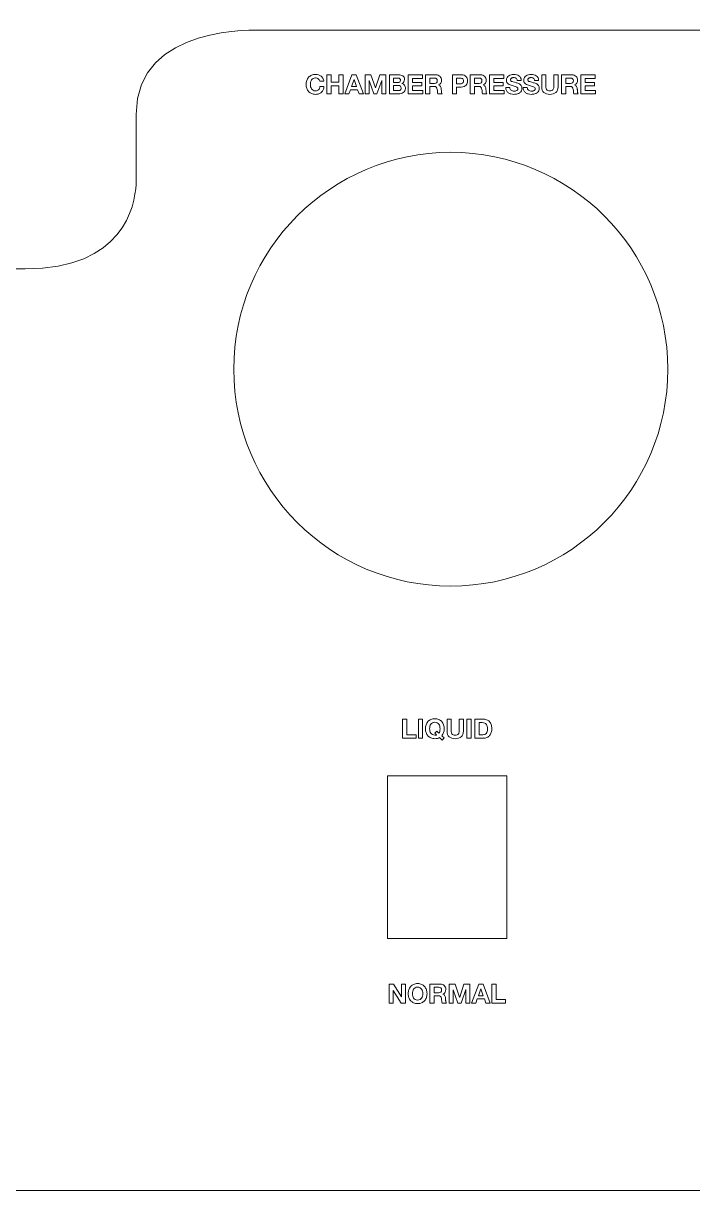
# Model space of a CAD drawing. Header units: millimetres. Extents: x 0 to 80449, y -23917 to 9476.
# Drawn here: x 9995 to 10118.4, y 4154.7 to 4370 of the extents above; entities that cross this region are included whole.
import ezdxf

# ---------------------------------------------------------------- set-up
doc = ezdxf.new("R2010")
doc.units = ezdxf.units.MM
doc.layers.get('0').update_dxf_attribs({"lineweight": 15})

msp = doc.modelspace()

# ---------------------------------------------------------------- linework, layer by layer
for p, q in [((10038.71, 4368.706), (10253.786, 4368.706)), ((10253.786, 4154.706), (9503.786, 4154.706))]:
    msp.add_line(p, q)
for points in [[(10051.722, 4360.497), (10051.722, 4359.143), (10053.149, 4359.143), (10053.149, 4360.497), (10053.925, 4360.497), (10053.925, 4356.97), (10053.149, 4356.97), (10053.149, 4358.491), (10051.722, 4358.491), (10051.722, 4356.97), (10050.946, 4356.97), (10050.946, 4360.497), (10051.722, 4360.497)], [(10056.365, 4360.497), (10057.683, 4356.97), (10056.878, 4356.97), (10056.612, 4357.755), (10055.293, 4357.755), (10055.016, 4356.97), (10054.236, 4356.97), (10055.569, 4360.497), (10056.365, 4360.497)], [(10056.409, 4358.333), (10055.965, 4359.627), (10055.955, 4359.627), (10055.495, 4358.333), (10056.409, 4358.333)], [(10059.081, 4360.497), (10059.906, 4358.072), (10059.915, 4358.072), (10060.696, 4360.497), (10061.787, 4360.497), (10061.787, 4356.97), (10061.061, 4356.97), (10061.061, 4359.469), (10061.052, 4359.469), (10060.187, 4356.97), (10059.59, 4356.97), (10058.725, 4359.445), (10058.715, 4359.445), (10058.715, 4356.97), (10057.989, 4356.97), (10057.989, 4360.497), (10059.081, 4360.497)], [(10068.583, 4360.497), (10068.583, 4359.845), (10066.721, 4359.845), (10066.721, 4359.089), (10068.43, 4359.089), (10068.43, 4358.486), (10066.721, 4358.486), (10066.721, 4357.622), (10068.623, 4357.622), (10068.623, 4356.97), (10065.946, 4356.97), (10065.946, 4360.497), (10068.583, 4360.497)], [(10083.582, 4360.497), (10083.582, 4359.845), (10081.72, 4359.845), (10081.72, 4359.089), (10083.429, 4359.089), (10083.429, 4358.486), (10081.72, 4358.486), (10081.72, 4357.622), (10083.621, 4357.622), (10083.621, 4356.97), (10080.945, 4356.97), (10080.945, 4360.497), (10083.582, 4360.497)], [(10100.419, 4360.497), (10100.419, 4359.845), (10098.557, 4359.845), (10098.557, 4359.089), (10100.265, 4359.089), (10100.265, 4358.486), (10098.557, 4358.486), (10098.557, 4357.622), (10100.458, 4357.622), (10100.458, 4356.97), (10097.781, 4356.97), (10097.781, 4360.497), (10100.419, 4360.497)], [(10065.659, 4241.669), (10065.659, 4238.794), (10067.377, 4238.794), (10067.377, 4238.142), (10064.883, 4238.142), (10064.883, 4241.669), (10065.659, 4241.669)], [(10068.587, 4241.669), (10068.587, 4238.142), (10067.812, 4238.142), (10067.812, 4241.669), (10068.587, 4241.669)], [(10077.546, 4241.669), (10077.546, 4238.142), (10076.771, 4238.142), (10076.771, 4241.669), (10077.546, 4241.669)], [(10063.202, 4192.807), (10064.674, 4190.441), (10064.684, 4190.441), (10064.684, 4192.807), (10065.41, 4192.807), (10065.41, 4189.28), (10064.634, 4189.28), (10063.167, 4191.641), (10063.158, 4191.641), (10063.158, 4189.28), (10062.431, 4189.28), (10062.431, 4192.807), (10063.202, 4192.807)], [(10074.59, 4192.807), (10075.416, 4190.382), (10075.425, 4190.382), (10076.205, 4192.807), (10077.298, 4192.807), (10077.298, 4189.28), (10076.571, 4189.28), (10076.571, 4191.779), (10076.562, 4191.779), (10075.697, 4189.28), (10075.1, 4189.28), (10074.235, 4191.754), (10074.225, 4191.754), (10074.225, 4189.28), (10073.499, 4189.28), (10073.499, 4192.807), (10074.59, 4192.807)], [(10079.737, 4192.807), (10081.056, 4189.28), (10080.251, 4189.28), (10079.984, 4190.066), (10078.665, 4190.066), (10078.389, 4189.28), (10077.608, 4189.28), (10078.942, 4192.807), (10079.737, 4192.807)], [(10079.781, 4190.643), (10079.337, 4191.937), (10079.327, 4191.937), (10078.868, 4190.643), (10079.781, 4190.643)], [(10082.137, 4192.807), (10082.137, 4189.932), (10083.856, 4189.932), (10083.856, 4189.28), (10081.362, 4189.28), (10081.362, 4192.807), (10082.137, 4192.807)]]:
    msp.add_lwpolyline(points)
msp.add_lwpolyline([(10062.136, 4201.206), (10084.136, 4201.206), (10084.136, 4231.206), (10062.136, 4231.206)], close=True)
msp.add_circle((10073.786, 4306.206), 40)
for points, knots in [([(10038.71, 4368.706), (10038.71, 4368.706), (10015.781, 4369.987), (10015.781, 4353.2), (10015.781, 4348.322), (10015.781, 4343.229), (10015.781, 4340.296)], [3, 3, 3, 3, 4, 4, 4, 4.5074258, 4.5074258, 4.5074258, 4.5074258]), ([(10049.549, 4359.556), (10049.503, 4359.63), (10049.445, 4359.695), (10049.376, 4359.751), (10049.307, 4359.807), (10049.228, 4359.85), (10049.141, 4359.882), (10049.054, 4359.913), (10048.963, 4359.929), (10048.867, 4359.929), (10048.693, 4359.929), (10048.545, 4359.895), (10048.423, 4359.827), (10048.301, 4359.76), (10048.202, 4359.669), (10048.126, 4359.556), (10048.051, 4359.442), (10047.995, 4359.313), (10047.961, 4359.168), (10047.926, 4359.023), (10047.909, 4358.873), (10047.909, 4358.719), (10047.909, 4358.57), (10047.926, 4358.426), (10047.961, 4358.286), (10047.995, 4358.146), (10048.051, 4358.02), (10048.126, 4357.909), (10048.202, 4357.797), (10048.301, 4357.707), (10048.423, 4357.639), (10048.545, 4357.572), (10048.693, 4357.538), (10048.867, 4357.538), (10049.104, 4357.538), (10049.289, 4357.611), (10049.423, 4357.755), (10049.556, 4357.9), (10049.638, 4358.091), (10049.667, 4358.328), (10049.667, 4358.328), (10050.418, 4358.328), (10050.418, 4358.328), (10050.398, 4358.108), (10050.347, 4357.909), (10050.265, 4357.731), (10050.183, 4357.553), (10050.074, 4357.402), (10049.939, 4357.276), (10049.804, 4357.151), (10049.646, 4357.056), (10049.465, 4356.99), (10049.284, 4356.924), (10049.084, 4356.891), (10048.867, 4356.891), (10048.597, 4356.891), (10048.354, 4356.938), (10048.139, 4357.032), (10047.923, 4357.126), (10047.741, 4357.255), (10047.593, 4357.42), (10047.445, 4357.584), (10047.331, 4357.778), (10047.252, 4358), (10047.173, 4358.222), (10047.134, 4358.462), (10047.134, 4358.719), (10047.134, 4358.982), (10047.173, 4359.226), (10047.252, 4359.452), (10047.331, 4359.678), (10047.445, 4359.874), (10047.593, 4360.042), (10047.741, 4360.21), (10047.923, 4360.342), (10048.139, 4360.437), (10048.354, 4360.533), (10048.597, 4360.58), (10048.867, 4360.58), (10049.062, 4360.58), (10049.245, 4360.553), (10049.418, 4360.497), (10049.591, 4360.441), (10049.745, 4360.359), (10049.882, 4360.252), (10050.019, 4360.145), (10050.132, 4360.013), (10050.221, 4359.854), (10050.309, 4359.696), (10050.365, 4359.515), (10050.388, 4359.311), (10050.388, 4359.311), (10049.638, 4359.311), (10049.638, 4359.311), (10049.625, 4359.4), (10049.595, 4359.482), (10049.549, 4359.556)], [0, 0, 0, 0, 1, 1, 1, 2, 2, 2, 3, 3, 3, 4, 4, 4, 5, 5, 5, 6, 6, 6, 7, 7, 7, 8, 8, 8, 9, 9, 9, 10, 10, 10, 11, 11, 11, 12, 12, 12, 13, 13, 13, 14, 14, 14, 15, 15, 15, 16, 16, 16, 17, 17, 17, 18, 18, 18, 19, 19, 19, 20, 20, 20, 21, 21, 21, 22, 22, 22, 23, 23, 23, 24, 24, 24, 25, 25, 25, 26, 26, 26, 27, 27, 27, 28, 28, 28, 29, 29, 29, 30, 30, 30, 31, 31, 31, 32, 32, 32, 32]), ([(10064.128, 4360.497), (10064.297, 4360.497), (10064.45, 4360.482), (10064.588, 4360.452), (10064.726, 4360.423), (10064.845, 4360.374), (10064.944, 4360.306), (10065.042, 4360.239), (10065.119, 4360.149), (10065.173, 4360.037), (10065.227, 4359.925), (10065.255, 4359.787), (10065.255, 4359.622), (10065.255, 4359.445), (10065.214, 4359.296), (10065.133, 4359.178), (10065.053, 4359.059), (10064.934, 4358.962), (10064.775, 4358.887), (10064.993, 4358.824), (10065.155, 4358.714), (10065.262, 4358.558), (10065.369, 4358.402), (10065.422, 4358.213), (10065.422, 4357.993), (10065.422, 4357.815), (10065.388, 4357.661), (10065.319, 4357.531), (10065.249, 4357.401), (10065.156, 4357.294), (10065.04, 4357.212), (10064.923, 4357.13), (10064.79, 4357.069), (10064.64, 4357.029), (10064.49, 4356.99), (10064.336, 4356.97), (10064.178, 4356.97), (10064.178, 4356.97), (10062.469, 4356.97), (10062.469, 4356.97), (10062.469, 4356.97), (10062.469, 4360.497), (10062.469, 4360.497), (10062.469, 4360.497), (10064.128, 4360.497), (10064.128, 4360.497)], [0, 0, 0, 0, 1, 1, 1, 2, 2, 2, 3, 3, 3, 4, 4, 4, 5, 5, 5, 6, 6, 6, 7, 7, 7, 8, 8, 8, 9, 9, 9, 10, 10, 10, 11, 11, 11, 12, 12, 12, 13, 13, 13, 14, 14, 14, 15, 15, 15, 15]), ([(10064.03, 4359.069), (10064.168, 4359.069), (10064.281, 4359.102), (10064.371, 4359.168), (10064.46, 4359.234), (10064.504, 4359.341), (10064.504, 4359.489), (10064.504, 4359.571), (10064.489, 4359.639), (10064.46, 4359.691), (10064.43, 4359.744), (10064.39, 4359.785), (10064.341, 4359.815), (10064.291, 4359.845), (10064.235, 4359.865), (10064.17, 4359.877), (10064.106, 4359.888), (10064.04, 4359.894), (10063.97, 4359.894), (10063.97, 4359.894), (10063.244, 4359.894), (10063.244, 4359.894), (10063.244, 4359.894), (10063.244, 4359.069), (10063.244, 4359.069), (10063.244, 4359.069), (10064.03, 4359.069), (10064.03, 4359.069)], [0, 0, 0, 0, 1, 1, 1, 2, 2, 2, 3, 3, 3, 4, 4, 4, 5, 5, 5, 6, 6, 6, 7, 7, 7, 8, 8, 8, 9, 9, 9, 9]), ([(10071.048, 4360.497), (10071.206, 4360.497), (10071.348, 4360.471), (10071.475, 4360.42), (10071.602, 4360.369), (10071.71, 4360.299), (10071.801, 4360.21), (10071.892, 4360.121), (10071.961, 4360.018), (10072.008, 4359.901), (10072.056, 4359.784), (10072.08, 4359.659), (10072.08, 4359.524), (10072.08, 4359.316), (10072.036, 4359.137), (10071.949, 4358.985), (10071.862, 4358.834), (10071.719, 4358.719), (10071.522, 4358.64), (10071.522, 4358.64), (10071.522, 4358.63), (10071.522, 4358.63), (10071.617, 4358.603), (10071.696, 4358.563), (10071.759, 4358.509), (10071.821, 4358.454), (10071.873, 4358.39), (10071.912, 4358.316), (10071.952, 4358.242), (10071.98, 4358.16), (10071.998, 4358.072), (10072.017, 4357.983), (10072.029, 4357.894), (10072.036, 4357.805), (10072.039, 4357.749), (10072.042, 4357.683), (10072.045, 4357.607), (10072.049, 4357.532), (10072.055, 4357.454), (10072.063, 4357.375), (10072.071, 4357.296), (10072.084, 4357.221), (10072.102, 4357.151), (10072.12, 4357.08), (10072.148, 4357.02), (10072.184, 4356.97), (10072.184, 4356.97), (10071.408, 4356.97), (10071.408, 4356.97), (10071.366, 4357.082), (10071.339, 4357.215), (10071.329, 4357.37), (10071.319, 4357.525), (10071.305, 4357.673), (10071.285, 4357.815), (10071.258, 4357.999), (10071.203, 4358.134), (10071.117, 4358.22), (10071.031, 4358.305), (10070.891, 4358.348), (10070.697, 4358.348), (10070.697, 4358.348), (10069.922, 4358.348), (10069.922, 4358.348), (10069.922, 4358.348), (10069.922, 4356.97), (10069.922, 4356.97), (10069.922, 4356.97), (10069.146, 4356.97), (10069.146, 4356.97), (10069.146, 4356.97), (10069.146, 4360.497), (10069.146, 4360.497), (10069.146, 4360.497), (10071.048, 4360.497), (10071.048, 4360.497)], [0, 0, 0, 0, 1, 1, 1, 2, 2, 2, 3, 3, 3, 4, 4, 4, 5, 5, 5, 6, 6, 6, 7, 7, 7, 8, 8, 8, 9, 9, 9, 10, 10, 10, 11, 11, 11, 12, 12, 12, 13, 13, 13, 14, 14, 14, 15, 15, 15, 16, 16, 16, 17, 17, 17, 18, 18, 18, 19, 19, 19, 20, 20, 20, 21, 21, 21, 22, 22, 22, 23, 23, 23, 24, 24, 24, 25, 25, 25, 25]), ([(10070.771, 4358.901), (10070.949, 4358.901), (10071.082, 4358.941), (10071.171, 4359.02), (10071.26, 4359.099), (10071.305, 4359.227), (10071.305, 4359.405), (10071.305, 4359.576), (10071.26, 4359.701), (10071.171, 4359.778), (10071.082, 4359.855), (10070.949, 4359.894), (10070.771, 4359.894), (10070.771, 4359.894), (10069.922, 4359.894), (10069.922, 4359.894), (10069.922, 4359.894), (10069.922, 4358.901), (10069.922, 4358.901), (10069.922, 4358.901), (10070.771, 4358.901), (10070.771, 4358.901)], [0, 0, 0, 0, 1, 1, 1, 2, 2, 2, 3, 3, 3, 4, 4, 4, 5, 5, 5, 6, 6, 6, 7, 7, 7, 7]), ([(10075.675, 4360.497), (10075.896, 4360.497), (10076.083, 4360.464), (10076.238, 4360.4), (10076.393, 4360.336), (10076.519, 4360.251), (10076.616, 4360.146), (10076.713, 4360.04), (10076.784, 4359.92), (10076.828, 4359.785), (10076.873, 4359.65), (10076.895, 4359.51), (10076.895, 4359.366), (10076.895, 4359.224), (10076.873, 4359.085), (10076.828, 4358.948), (10076.784, 4358.812), (10076.713, 4358.69), (10076.616, 4358.585), (10076.519, 4358.48), (10076.393, 4358.395), (10076.238, 4358.331), (10076.083, 4358.267), (10075.896, 4358.235), (10075.675, 4358.235), (10075.675, 4358.235), (10074.86, 4358.235), (10074.86, 4358.235), (10074.86, 4358.235), (10074.86, 4356.97), (10074.86, 4356.97), (10074.86, 4356.97), (10074.085, 4356.97), (10074.085, 4356.97), (10074.085, 4356.97), (10074.085, 4360.497), (10074.085, 4360.497), (10074.085, 4360.497), (10075.675, 4360.497), (10075.675, 4360.497)], [0, 0, 0, 0, 1, 1, 1, 2, 2, 2, 3, 3, 3, 4, 4, 4, 5, 5, 5, 6, 6, 6, 7, 7, 7, 8, 8, 8, 9, 9, 9, 10, 10, 10, 11, 11, 11, 12, 12, 12, 13, 13, 13, 13]), ([(10075.463, 4358.837), (10075.552, 4358.837), (10075.637, 4358.844), (10075.719, 4358.857), (10075.802, 4358.87), (10075.874, 4358.895), (10075.937, 4358.933), (10076, 4358.971), (10076.049, 4359.025), (10076.087, 4359.094), (10076.125, 4359.163), (10076.144, 4359.254), (10076.144, 4359.366), (10076.144, 4359.478), (10076.125, 4359.568), (10076.087, 4359.637), (10076.049, 4359.706), (10076, 4359.76), (10075.937, 4359.798), (10075.874, 4359.835), (10075.802, 4359.861), (10075.719, 4359.874), (10075.637, 4359.887), (10075.552, 4359.894), (10075.463, 4359.894), (10075.463, 4359.894), (10074.86, 4359.894), (10074.86, 4359.894), (10074.86, 4359.894), (10074.86, 4358.837), (10074.86, 4358.837), (10074.86, 4358.837), (10075.463, 4358.837), (10075.463, 4358.837)], [0, 0, 0, 0, 1, 1, 1, 2, 2, 2, 3, 3, 3, 4, 4, 4, 5, 5, 5, 6, 6, 6, 7, 7, 7, 8, 8, 8, 9, 9, 9, 10, 10, 10, 11, 11, 11, 11]), ([(10079.281, 4360.497), (10079.438, 4360.497), (10079.581, 4360.471), (10079.708, 4360.42), (10079.834, 4360.369), (10079.943, 4360.299), (10080.034, 4360.21), (10080.124, 4360.121), (10080.193, 4360.018), (10080.241, 4359.901), (10080.289, 4359.784), (10080.313, 4359.659), (10080.313, 4359.524), (10080.313, 4359.316), (10080.269, 4359.137), (10080.182, 4358.985), (10080.095, 4358.834), (10079.952, 4358.719), (10079.755, 4358.64), (10079.755, 4358.64), (10079.755, 4358.63), (10079.755, 4358.63), (10079.85, 4358.603), (10079.929, 4358.563), (10079.992, 4358.509), (10080.054, 4358.454), (10080.105, 4358.39), (10080.145, 4358.316), (10080.184, 4358.242), (10080.213, 4358.16), (10080.231, 4358.072), (10080.249, 4357.983), (10080.261, 4357.894), (10080.268, 4357.805), (10080.271, 4357.749), (10080.275, 4357.683), (10080.278, 4357.607), (10080.281, 4357.532), (10080.287, 4357.454), (10080.296, 4357.375), (10080.303, 4357.296), (10080.317, 4357.221), (10080.335, 4357.151), (10080.353, 4357.08), (10080.38, 4357.02), (10080.416, 4356.97), (10080.416, 4356.97), (10079.641, 4356.97), (10079.641, 4356.97), (10079.598, 4357.082), (10079.572, 4357.215), (10079.562, 4357.37), (10079.552, 4357.525), (10079.537, 4357.673), (10079.518, 4357.815), (10079.491, 4357.999), (10079.435, 4358.134), (10079.35, 4358.22), (10079.264, 4358.305), (10079.124, 4358.348), (10078.93, 4358.348), (10078.93, 4358.348), (10078.154, 4358.348), (10078.154, 4358.348), (10078.154, 4358.348), (10078.154, 4356.97), (10078.154, 4356.97), (10078.154, 4356.97), (10077.379, 4356.97), (10077.379, 4356.97), (10077.379, 4356.97), (10077.379, 4360.497), (10077.379, 4360.497), (10077.379, 4360.497), (10079.281, 4360.497), (10079.281, 4360.497)], [0, 0, 0, 0, 1, 1, 1, 2, 2, 2, 3, 3, 3, 4, 4, 4, 5, 5, 5, 6, 6, 6, 7, 7, 7, 8, 8, 8, 9, 9, 9, 10, 10, 10, 11, 11, 11, 12, 12, 12, 13, 13, 13, 14, 14, 14, 15, 15, 15, 16, 16, 16, 17, 17, 17, 18, 18, 18, 19, 19, 19, 20, 20, 20, 21, 21, 21, 22, 22, 22, 23, 23, 23, 24, 24, 24, 25, 25, 25, 25]), ([(10079.004, 4358.901), (10079.182, 4358.901), (10079.315, 4358.941), (10079.404, 4359.02), (10079.493, 4359.099), (10079.537, 4359.227), (10079.537, 4359.405), (10079.537, 4359.576), (10079.493, 4359.701), (10079.404, 4359.778), (10079.315, 4359.855), (10079.182, 4359.894), (10079.004, 4359.894), (10079.004, 4359.894), (10078.154, 4359.894), (10078.154, 4359.894), (10078.154, 4359.894), (10078.154, 4358.901), (10078.154, 4358.901), (10078.154, 4358.901), (10079.004, 4358.901), (10079.004, 4358.901)], [0, 0, 0, 0, 1, 1, 1, 2, 2, 2, 3, 3, 3, 4, 4, 4, 5, 5, 5, 6, 6, 6, 7, 7, 7, 7]), ([(10084.738, 4357.839), (10084.781, 4357.757), (10084.837, 4357.69), (10084.908, 4357.639), (10084.979, 4357.588), (10085.062, 4357.551), (10085.158, 4357.526), (10085.253, 4357.501), (10085.352, 4357.489), (10085.454, 4357.489), (10085.523, 4357.489), (10085.597, 4357.495), (10085.676, 4357.506), (10085.755, 4357.518), (10085.829, 4357.54), (10085.898, 4357.573), (10085.968, 4357.606), (10086.025, 4357.651), (10086.071, 4357.708), (10086.117, 4357.766), (10086.141, 4357.839), (10086.141, 4357.928), (10086.141, 4358.024), (10086.11, 4358.101), (10086.049, 4358.16), (10085.988, 4358.22), (10085.908, 4358.269), (10085.809, 4358.309), (10085.711, 4358.348), (10085.599, 4358.383), (10085.474, 4358.412), (10085.348, 4358.442), (10085.222, 4358.475), (10085.094, 4358.511), (10084.962, 4358.544), (10084.833, 4358.584), (10084.708, 4358.632), (10084.583, 4358.68), (10084.471, 4358.741), (10084.372, 4358.817), (10084.274, 4358.893), (10084.194, 4358.988), (10084.133, 4359.101), (10084.072, 4359.215), (10084.041, 4359.352), (10084.041, 4359.514), (10084.041, 4359.695), (10084.08, 4359.852), (10084.158, 4359.985), (10084.235, 4360.119), (10084.336, 4360.23), (10084.461, 4360.319), (10084.586, 4360.408), (10084.728, 4360.474), (10084.886, 4360.516), (10085.044, 4360.559), (10085.202, 4360.58), (10085.36, 4360.58), (10085.545, 4360.58), (10085.722, 4360.56), (10085.891, 4360.519), (10086.061, 4360.478), (10086.211, 4360.411), (10086.343, 4360.319), (10086.475, 4360.226), (10086.579, 4360.109), (10086.657, 4359.966), (10086.734, 4359.822), (10086.773, 4359.649), (10086.773, 4359.445), (10086.773, 4359.445), (10086.022, 4359.445), (10086.022, 4359.445), (10086.015, 4359.55), (10085.993, 4359.637), (10085.955, 4359.706), (10085.917, 4359.776), (10085.867, 4359.83), (10085.805, 4359.869), (10085.742, 4359.909), (10085.671, 4359.937), (10085.59, 4359.953), (10085.509, 4359.97), (10085.421, 4359.978), (10085.325, 4359.978), (10085.263, 4359.978), (10085.2, 4359.971), (10085.138, 4359.958), (10085.075, 4359.945), (10085.018, 4359.922), (10084.967, 4359.889), (10084.916, 4359.856), (10084.874, 4359.815), (10084.842, 4359.766), (10084.809, 4359.716), (10084.792, 4359.654), (10084.792, 4359.578), (10084.792, 4359.509), (10084.805, 4359.453), (10084.832, 4359.41), (10084.858, 4359.367), (10084.91, 4359.328), (10084.987, 4359.291), (10085.065, 4359.255), (10085.172, 4359.219), (10085.308, 4359.183), (10085.445, 4359.146), (10085.623, 4359.1), (10085.844, 4359.044), (10085.91, 4359.031), (10086.001, 4359.007), (10086.118, 4358.973), (10086.235, 4358.938), (10086.351, 4358.883), (10086.466, 4358.807), (10086.582, 4358.732), (10086.681, 4358.63), (10086.765, 4358.504), (10086.849, 4358.377), (10086.891, 4358.215), (10086.891, 4358.017), (10086.891, 4357.856), (10086.86, 4357.706), (10086.798, 4357.568), (10086.735, 4357.429), (10086.642, 4357.31), (10086.518, 4357.21), (10086.395, 4357.109), (10086.242, 4357.031), (10086.059, 4356.975), (10085.876, 4356.919), (10085.665, 4356.891), (10085.424, 4356.891), (10085.23, 4356.891), (10085.042, 4356.915), (10084.859, 4356.963), (10084.676, 4357.01), (10084.515, 4357.085), (10084.375, 4357.188), (10084.235, 4357.29), (10084.124, 4357.42), (10084.041, 4357.578), (10083.959, 4357.736), (10083.919, 4357.923), (10083.923, 4358.141), (10083.923, 4358.141), (10084.674, 4358.141), (10084.674, 4358.141), (10084.674, 4358.022), (10084.695, 4357.922), (10084.738, 4357.839)], [0, 0, 0, 0, 1, 1, 1, 2, 2, 2, 3, 3, 3, 4, 4, 4, 5, 5, 5, 6, 6, 6, 7, 7, 7, 8, 8, 8, 9, 9, 9, 10, 10, 10, 11, 11, 11, 12, 12, 12, 13, 13, 13, 14, 14, 14, 15, 15, 15, 16, 16, 16, 17, 17, 17, 18, 18, 18, 19, 19, 19, 20, 20, 20, 21, 21, 21, 22, 22, 22, 23, 23, 23, 24, 24, 24, 25, 25, 25, 26, 26, 26, 27, 27, 27, 28, 28, 28, 29, 29, 29, 30, 30, 30, 31, 31, 31, 32, 32, 32, 33, 33, 33, 34, 34, 34, 35, 35, 35, 36, 36, 36, 37, 37, 37, 38, 38, 38, 39, 39, 39, 40, 40, 40, 41, 41, 41, 42, 42, 42, 43, 43, 43, 44, 44, 44, 45, 45, 45, 46, 46, 46, 47, 47, 47, 48, 48, 48, 49, 49, 49, 50, 50, 50, 50]), ([(10087.943, 4357.839), (10087.986, 4357.757), (10088.043, 4357.69), (10088.114, 4357.639), (10088.184, 4357.588), (10088.268, 4357.551), (10088.363, 4357.526), (10088.458, 4357.501), (10088.557, 4357.489), (10088.659, 4357.489), (10088.728, 4357.489), (10088.803, 4357.495), (10088.881, 4357.506), (10088.961, 4357.518), (10089.035, 4357.54), (10089.104, 4357.573), (10089.173, 4357.606), (10089.23, 4357.651), (10089.277, 4357.708), (10089.323, 4357.766), (10089.346, 4357.839), (10089.346, 4357.928), (10089.346, 4358.024), (10089.315, 4358.101), (10089.255, 4358.16), (10089.194, 4358.22), (10089.114, 4358.269), (10089.015, 4358.309), (10088.916, 4358.348), (10088.804, 4358.383), (10088.679, 4358.412), (10088.554, 4358.442), (10088.427, 4358.475), (10088.299, 4358.511), (10088.167, 4358.544), (10088.039, 4358.584), (10087.913, 4358.632), (10087.788, 4358.68), (10087.676, 4358.741), (10087.578, 4358.817), (10087.479, 4358.893), (10087.399, 4358.988), (10087.338, 4359.101), (10087.277, 4359.215), (10087.247, 4359.352), (10087.247, 4359.514), (10087.247, 4359.695), (10087.285, 4359.852), (10087.363, 4359.985), (10087.44, 4360.119), (10087.541, 4360.23), (10087.667, 4360.319), (10087.792, 4360.408), (10087.933, 4360.474), (10088.091, 4360.516), (10088.249, 4360.559), (10088.407, 4360.58), (10088.566, 4360.58), (10088.75, 4360.58), (10088.927, 4360.56), (10089.096, 4360.519), (10089.266, 4360.478), (10089.416, 4360.411), (10089.548, 4360.319), (10089.68, 4360.226), (10089.784, 4360.109), (10089.862, 4359.966), (10089.939, 4359.822), (10089.978, 4359.649), (10089.978, 4359.445), (10089.978, 4359.445), (10089.227, 4359.445), (10089.227, 4359.445), (10089.221, 4359.55), (10089.198, 4359.637), (10089.16, 4359.706), (10089.123, 4359.776), (10089.073, 4359.83), (10089.01, 4359.869), (10088.947, 4359.909), (10088.876, 4359.937), (10088.795, 4359.953), (10088.714, 4359.97), (10088.627, 4359.978), (10088.531, 4359.978), (10088.468, 4359.978), (10088.406, 4359.971), (10088.343, 4359.958), (10088.281, 4359.945), (10088.224, 4359.922), (10088.173, 4359.889), (10088.122, 4359.856), (10088.08, 4359.815), (10088.047, 4359.766), (10088.014, 4359.716), (10087.997, 4359.654), (10087.997, 4359.578), (10087.997, 4359.509), (10088.011, 4359.453), (10088.037, 4359.41), (10088.063, 4359.367), (10088.115, 4359.328), (10088.192, 4359.291), (10088.27, 4359.255), (10088.377, 4359.219), (10088.514, 4359.183), (10088.65, 4359.146), (10088.829, 4359.1), (10089.05, 4359.044), (10089.115, 4359.031), (10089.207, 4359.007), (10089.323, 4358.973), (10089.441, 4358.938), (10089.556, 4358.883), (10089.672, 4358.807), (10089.787, 4358.732), (10089.887, 4358.63), (10089.97, 4358.504), (10090.054, 4358.377), (10090.097, 4358.215), (10090.097, 4358.017), (10090.097, 4357.856), (10090.065, 4357.706), (10090.003, 4357.568), (10089.94, 4357.429), (10089.847, 4357.31), (10089.724, 4357.21), (10089.6, 4357.109), (10089.447, 4357.031), (10089.264, 4356.975), (10089.082, 4356.919), (10088.87, 4356.891), (10088.63, 4356.891), (10088.435, 4356.891), (10088.247, 4356.915), (10088.064, 4356.963), (10087.881, 4357.01), (10087.72, 4357.085), (10087.58, 4357.188), (10087.44, 4357.29), (10087.329, 4357.42), (10087.247, 4357.578), (10087.164, 4357.736), (10087.125, 4357.923), (10087.128, 4358.141), (10087.128, 4358.141), (10087.879, 4358.141), (10087.879, 4358.141), (10087.879, 4358.022), (10087.9, 4357.922), (10087.943, 4357.839)], [0, 0, 0, 0, 1, 1, 1, 2, 2, 2, 3, 3, 3, 4, 4, 4, 5, 5, 5, 6, 6, 6, 7, 7, 7, 8, 8, 8, 9, 9, 9, 10, 10, 10, 11, 11, 11, 12, 12, 12, 13, 13, 13, 14, 14, 14, 15, 15, 15, 16, 16, 16, 17, 17, 17, 18, 18, 18, 19, 19, 19, 20, 20, 20, 21, 21, 21, 22, 22, 22, 23, 23, 23, 24, 24, 24, 25, 25, 25, 26, 26, 26, 27, 27, 27, 28, 28, 28, 29, 29, 29, 30, 30, 30, 31, 31, 31, 32, 32, 32, 33, 33, 33, 34, 34, 34, 35, 35, 35, 36, 36, 36, 37, 37, 37, 38, 38, 38, 39, 39, 39, 40, 40, 40, 41, 41, 41, 42, 42, 42, 43, 43, 43, 44, 44, 44, 45, 45, 45, 46, 46, 46, 47, 47, 47, 48, 48, 48, 49, 49, 49, 50, 50, 50, 50]), ([(10093.149, 4357.239), (10092.882, 4357.007), (10092.513, 4356.891), (10092.042, 4356.891), (10091.565, 4356.891), (10091.196, 4357.006), (10090.934, 4357.237), (10090.672, 4357.467), (10090.541, 4357.823), (10090.541, 4358.304), (10090.541, 4358.304), (10090.541, 4360.497), (10090.541, 4360.497), (10090.541, 4360.497), (10091.316, 4360.497), (10091.316, 4360.497), (10091.316, 4360.497), (10091.316, 4358.304), (10091.316, 4358.304), (10091.316, 4358.208), (10091.325, 4358.114), (10091.341, 4358.022), (10091.357, 4357.93), (10091.392, 4357.849), (10091.445, 4357.778), (10091.497, 4357.707), (10091.571, 4357.649), (10091.665, 4357.605), (10091.758, 4357.56), (10091.885, 4357.538), (10092.042, 4357.538), (10092.319, 4357.538), (10092.51, 4357.6), (10092.615, 4357.723), (10092.721, 4357.847), (10092.773, 4358.04), (10092.773, 4358.304), (10092.773, 4358.304), (10092.773, 4360.497), (10092.773, 4360.497), (10092.773, 4360.497), (10093.549, 4360.497), (10093.549, 4360.497), (10093.549, 4360.497), (10093.549, 4358.304), (10093.549, 4358.304), (10093.549, 4357.826), (10093.416, 4357.471), (10093.149, 4357.239)], [0, 0, 0, 0, 1, 1, 1, 2, 2, 2, 3, 3, 3, 4, 4, 4, 5, 5, 5, 6, 6, 6, 7, 7, 7, 8, 8, 8, 9, 9, 9, 10, 10, 10, 11, 11, 11, 12, 12, 12, 13, 13, 13, 14, 14, 14, 15, 15, 15, 16, 16, 16, 16]), ([(10096.117, 4360.497), (10096.275, 4360.497), (10096.418, 4360.471), (10096.544, 4360.42), (10096.671, 4360.369), (10096.78, 4360.299), (10096.87, 4360.21), (10096.961, 4360.121), (10097.03, 4360.018), (10097.078, 4359.901), (10097.125, 4359.784), (10097.149, 4359.659), (10097.149, 4359.524), (10097.149, 4359.316), (10097.106, 4359.137), (10097.018, 4358.985), (10096.931, 4358.834), (10096.789, 4358.719), (10096.591, 4358.64), (10096.591, 4358.64), (10096.591, 4358.63), (10096.591, 4358.63), (10096.687, 4358.603), (10096.766, 4358.563), (10096.828, 4358.509), (10096.891, 4358.454), (10096.942, 4358.39), (10096.981, 4358.316), (10097.021, 4358.242), (10097.05, 4358.16), (10097.068, 4358.072), (10097.086, 4357.983), (10097.098, 4357.894), (10097.105, 4357.805), (10097.108, 4357.749), (10097.111, 4357.683), (10097.115, 4357.607), (10097.118, 4357.532), (10097.124, 4357.454), (10097.132, 4357.375), (10097.14, 4357.296), (10097.153, 4357.221), (10097.171, 4357.151), (10097.19, 4357.08), (10097.217, 4357.02), (10097.253, 4356.97), (10097.253, 4356.97), (10096.478, 4356.97), (10096.478, 4356.97), (10096.435, 4357.082), (10096.408, 4357.215), (10096.399, 4357.37), (10096.389, 4357.525), (10096.374, 4357.673), (10096.354, 4357.815), (10096.328, 4357.999), (10096.272, 4358.134), (10096.186, 4358.22), (10096.101, 4358.305), (10095.96, 4358.348), (10095.766, 4358.348), (10095.766, 4358.348), (10094.991, 4358.348), (10094.991, 4358.348), (10094.991, 4358.348), (10094.991, 4356.97), (10094.991, 4356.97), (10094.991, 4356.97), (10094.215, 4356.97), (10094.215, 4356.97), (10094.215, 4356.97), (10094.215, 4360.497), (10094.215, 4360.497), (10094.215, 4360.497), (10096.117, 4360.497), (10096.117, 4360.497)], [0, 0, 0, 0, 1, 1, 1, 2, 2, 2, 3, 3, 3, 4, 4, 4, 5, 5, 5, 6, 6, 6, 7, 7, 7, 8, 8, 8, 9, 9, 9, 10, 10, 10, 11, 11, 11, 12, 12, 12, 13, 13, 13, 14, 14, 14, 15, 15, 15, 16, 16, 16, 17, 17, 17, 18, 18, 18, 19, 19, 19, 20, 20, 20, 21, 21, 21, 22, 22, 22, 23, 23, 23, 24, 24, 24, 25, 25, 25, 25]), ([(10095.841, 4358.901), (10096.018, 4358.901), (10096.152, 4358.941), (10096.241, 4359.02), (10096.329, 4359.099), (10096.374, 4359.227), (10096.374, 4359.405), (10096.374, 4359.576), (10096.329, 4359.701), (10096.241, 4359.778), (10096.152, 4359.855), (10096.018, 4359.894), (10095.841, 4359.894), (10095.841, 4359.894), (10094.991, 4359.894), (10094.991, 4359.894), (10094.991, 4359.894), (10094.991, 4358.901), (10094.991, 4358.901), (10094.991, 4358.901), (10095.841, 4358.901), (10095.841, 4358.901)], [0, 0, 0, 0, 1, 1, 1, 2, 2, 2, 3, 3, 3, 4, 4, 4, 5, 5, 5, 6, 6, 6, 7, 7, 7, 7]), ([(10064.074, 4357.573), (10064.15, 4357.573), (10064.222, 4357.58), (10064.291, 4357.595), (10064.361, 4357.61), (10064.422, 4357.634), (10064.474, 4357.669), (10064.527, 4357.704), (10064.569, 4357.751), (10064.6, 4357.81), (10064.631, 4357.869), (10064.647, 4357.945), (10064.647, 4358.037), (10064.647, 4358.218), (10064.596, 4358.347), (10064.494, 4358.425), (10064.392, 4358.502), (10064.257, 4358.541), (10064.089, 4358.541), (10064.089, 4358.541), (10063.244, 4358.541), (10063.244, 4358.541), (10063.244, 4358.541), (10063.244, 4357.573), (10063.244, 4357.573), (10063.244, 4357.573), (10064.074, 4357.573), (10064.074, 4357.573)], [0, 0, 0, 0, 1, 1, 1, 2, 2, 2, 3, 3, 3, 4, 4, 4, 5, 5, 5, 6, 6, 6, 7, 7, 7, 8, 8, 8, 9, 9, 9, 9]), ([(10015.781, 4340.296), (10015.577, 4336.288), (10013.423, 4324.706), (9995.346, 4324.706), (9974.673, 4324.706), (9705.746, 4324.706), (9705.746, 4324.706)], [5.1730311, 5.1730311, 5.1730311, 5.1730311, 6, 6, 6, 7, 7, 7, 7]), ([(10071.704, 4238.266), (10071.47, 4238.131), (10071.185, 4238.063), (10070.849, 4238.063), (10070.579, 4238.063), (10070.336, 4238.11), (10070.121, 4238.204), (10069.905, 4238.298), (10069.723, 4238.427), (10069.575, 4238.592), (10069.427, 4238.757), (10069.313, 4238.95), (10069.234, 4239.172), (10069.155, 4239.394), (10069.116, 4239.634), (10069.116, 4239.891), (10069.116, 4240.154), (10069.155, 4240.398), (10069.234, 4240.624), (10069.313, 4240.85), (10069.427, 4241.046), (10069.575, 4241.214), (10069.723, 4241.382), (10069.905, 4241.514), (10070.121, 4241.609), (10070.336, 4241.705), (10070.579, 4241.752), (10070.849, 4241.752), (10071.123, 4241.752), (10071.366, 4241.705), (10071.58, 4241.609), (10071.794, 4241.514), (10071.975, 4241.382), (10072.123, 4241.214), (10072.271, 4241.046), (10072.385, 4240.85), (10072.464, 4240.624), (10072.543, 4240.398), (10072.583, 4240.154), (10072.583, 4239.891), (10072.583, 4239.634), (10072.543, 4239.395), (10072.464, 4239.174), (10072.385, 4238.954), (10072.271, 4238.76), (10072.123, 4238.592), (10072.123, 4238.592), (10072.563, 4238.192), (10072.563, 4238.192), (10072.563, 4238.192), (10072.202, 4237.816), (10072.202, 4237.816), (10072.202, 4237.816), (10071.704, 4238.266), (10071.704, 4238.266)], [0, 0, 0, 0, 1, 1, 1, 2, 2, 2, 3, 3, 3, 4, 4, 4, 5, 5, 5, 6, 6, 6, 7, 7, 7, 8, 8, 8, 9, 9, 9, 10, 10, 10, 11, 11, 11, 12, 12, 12, 13, 13, 13, 14, 14, 14, 15, 15, 15, 16, 16, 16, 17, 17, 17, 18, 18, 18, 18]), ([(10071.59, 4239.081), (10071.656, 4239.17), (10071.708, 4239.28), (10071.748, 4239.412), (10071.788, 4239.543), (10071.808, 4239.703), (10071.808, 4239.891), (10071.808, 4240.045), (10071.79, 4240.195), (10071.755, 4240.34), (10071.721, 4240.485), (10071.666, 4240.614), (10071.59, 4240.728), (10071.514, 4240.842), (10071.415, 4240.932), (10071.294, 4240.999), (10071.172, 4241.067), (10071.023, 4241.101), (10070.849, 4241.101), (10070.675, 4241.101), (10070.527, 4241.067), (10070.405, 4241), (10070.283, 4240.932), (10070.184, 4240.842), (10070.108, 4240.729), (10070.033, 4240.615), (10069.978, 4240.486), (10069.943, 4240.342), (10069.909, 4240.197), (10069.891, 4240.048), (10069.891, 4239.893), (10069.891, 4239.745), (10069.909, 4239.601), (10069.943, 4239.462), (10069.978, 4239.322), (10070.033, 4239.197), (10070.108, 4239.085), (10070.184, 4238.973), (10070.283, 4238.883), (10070.405, 4238.816), (10070.527, 4238.749), (10070.675, 4238.715), (10070.849, 4238.715), (10070.931, 4238.715), (10070.994, 4238.718), (10071.037, 4238.724), (10071.08, 4238.73), (10071.121, 4238.742), (10071.161, 4238.76), (10071.161, 4238.76), (10070.829, 4239.061), (10070.829, 4239.061), (10070.829, 4239.061), (10071.19, 4239.446), (10071.19, 4239.446), (10071.19, 4239.446), (10071.59, 4239.081), (10071.59, 4239.081)], [0, 0, 0, 0, 1, 1, 1, 2, 2, 2, 3, 3, 3, 4, 4, 4, 5, 5, 5, 6, 6, 6, 7, 7, 7, 8, 8, 8, 9, 9, 9, 10, 10, 10, 11, 11, 11, 12, 12, 12, 13, 13, 13, 14, 14, 14, 15, 15, 15, 16, 16, 16, 17, 17, 17, 18, 18, 18, 19, 19, 19, 19]), ([(10075.704, 4238.411), (10075.437, 4238.179), (10075.069, 4238.063), (10074.597, 4238.063), (10074.12, 4238.063), (10073.751, 4238.178), (10073.489, 4238.409), (10073.227, 4238.639), (10073.096, 4238.995), (10073.096, 4239.476), (10073.096, 4239.476), (10073.096, 4241.669), (10073.096, 4241.669), (10073.096, 4241.669), (10073.872, 4241.669), (10073.872, 4241.669), (10073.872, 4241.669), (10073.872, 4239.476), (10073.872, 4239.476), (10073.872, 4239.38), (10073.88, 4239.286), (10073.897, 4239.194), (10073.913, 4239.102), (10073.948, 4239.02), (10074, 4238.95), (10074.052, 4238.879), (10074.126, 4238.821), (10074.22, 4238.777), (10074.314, 4238.732), (10074.44, 4238.71), (10074.597, 4238.71), (10074.874, 4238.71), (10075.065, 4238.772), (10075.171, 4238.895), (10075.276, 4239.019), (10075.328, 4239.212), (10075.328, 4239.476), (10075.328, 4239.476), (10075.328, 4241.669), (10075.328, 4241.669), (10075.328, 4241.669), (10076.104, 4241.669), (10076.104, 4241.669), (10076.104, 4241.669), (10076.104, 4239.476), (10076.104, 4239.476), (10076.104, 4238.998), (10075.971, 4238.644), (10075.704, 4238.411)], [0, 0, 0, 0, 1, 1, 1, 2, 2, 2, 3, 3, 3, 4, 4, 4, 5, 5, 5, 6, 6, 6, 7, 7, 7, 8, 8, 8, 9, 9, 9, 10, 10, 10, 11, 11, 11, 12, 12, 12, 13, 13, 13, 14, 14, 14, 15, 15, 15, 16, 16, 16, 16]), ([(10079.749, 4241.669), (10079.976, 4241.669), (10080.187, 4241.633), (10080.384, 4241.56), (10080.579, 4241.487), (10080.749, 4241.379), (10080.892, 4241.234), (10081.036, 4241.089), (10081.147, 4240.908), (10081.228, 4240.691), (10081.308, 4240.474), (10081.349, 4240.218), (10081.349, 4239.925), (10081.349, 4239.668), (10081.316, 4239.431), (10081.251, 4239.214), (10081.184, 4238.997), (10081.085, 4238.809), (10080.952, 4238.651), (10080.818, 4238.493), (10080.652, 4238.369), (10080.453, 4238.278), (10080.254, 4238.187), (10080.019, 4238.142), (10079.749, 4238.142), (10079.749, 4238.142), (10078.228, 4238.142), (10078.228, 4238.142), (10078.228, 4238.142), (10078.228, 4241.669), (10078.228, 4241.669), (10078.228, 4241.669), (10079.749, 4241.669), (10079.749, 4241.669)], [0, 0, 0, 0, 1, 1, 1, 2, 2, 2, 3, 3, 3, 4, 4, 4, 5, 5, 5, 6, 6, 6, 7, 7, 7, 8, 8, 8, 9, 9, 9, 10, 10, 10, 11, 11, 11, 11]), ([(10079.695, 4238.794), (10079.806, 4238.794), (10079.915, 4238.812), (10080.021, 4238.849), (10080.126, 4238.885), (10080.22, 4238.945), (10080.302, 4239.029), (10080.384, 4239.113), (10080.45, 4239.222), (10080.5, 4239.357), (10080.549, 4239.492), (10080.574, 4239.657), (10080.574, 4239.851), (10080.574, 4240.029), (10080.557, 4240.19), (10080.522, 4240.333), (10080.487, 4240.476), (10080.431, 4240.598), (10080.351, 4240.701), (10080.272, 4240.803), (10080.168, 4240.881), (10080.038, 4240.935), (10079.908, 4240.99), (10079.747, 4241.017), (10079.556, 4241.017), (10079.556, 4241.017), (10079.003, 4241.017), (10079.003, 4241.017), (10079.003, 4241.017), (10079.003, 4238.794), (10079.003, 4238.794), (10079.003, 4238.794), (10079.695, 4238.794), (10079.695, 4238.794)], [0, 0, 0, 0, 1, 1, 1, 2, 2, 2, 3, 3, 3, 4, 4, 4, 5, 5, 5, 6, 6, 6, 7, 7, 7, 8, 8, 8, 9, 9, 9, 10, 10, 10, 11, 11, 11, 11]), ([(10066.057, 4191.762), (10066.135, 4191.987), (10066.249, 4192.184), (10066.397, 4192.352), (10066.545, 4192.52), (10066.727, 4192.652), (10066.943, 4192.747), (10067.159, 4192.843), (10067.402, 4192.891), (10067.672, 4192.891), (10067.945, 4192.891), (10068.189, 4192.843), (10068.402, 4192.747), (10068.617, 4192.652), (10068.798, 4192.52), (10068.946, 4192.352), (10069.094, 4192.184), (10069.208, 4191.987), (10069.287, 4191.762), (10069.366, 4191.536), (10069.406, 4191.292), (10069.406, 4191.029), (10069.406, 4190.772), (10069.366, 4190.532), (10069.287, 4190.31), (10069.208, 4190.088), (10069.094, 4189.894), (10068.946, 4189.729), (10068.798, 4189.565), (10068.617, 4189.436), (10068.402, 4189.342), (10068.189, 4189.248), (10067.945, 4189.201), (10067.672, 4189.201), (10067.402, 4189.201), (10067.159, 4189.248), (10066.943, 4189.342), (10066.727, 4189.436), (10066.545, 4189.565), (10066.397, 4189.729), (10066.249, 4189.894), (10066.135, 4190.088), (10066.057, 4190.31), (10065.978, 4190.532), (10065.938, 4190.772), (10065.938, 4191.029), (10065.938, 4191.292), (10065.978, 4191.536), (10066.057, 4191.762)], [0, 0, 0, 0, 1, 1, 1, 2, 2, 2, 3, 3, 3, 4, 4, 4, 5, 5, 5, 6, 6, 6, 7, 7, 7, 8, 8, 8, 9, 9, 9, 10, 10, 10, 11, 11, 11, 12, 12, 12, 13, 13, 13, 14, 14, 14, 15, 15, 15, 16, 16, 16, 16]), ([(10066.765, 4190.596), (10066.8, 4190.456), (10066.855, 4190.33), (10066.931, 4190.219), (10067.006, 4190.107), (10067.106, 4190.017), (10067.227, 4189.949), (10067.349, 4189.882), (10067.497, 4189.848), (10067.672, 4189.848), (10067.846, 4189.848), (10067.994, 4189.882), (10068.116, 4189.949), (10068.238, 4190.017), (10068.337, 4190.107), (10068.413, 4190.219), (10068.488, 4190.33), (10068.544, 4190.456), (10068.578, 4190.596), (10068.612, 4190.736), (10068.63, 4190.88), (10068.63, 4191.029), (10068.63, 4191.183), (10068.612, 4191.333), (10068.578, 4191.478), (10068.544, 4191.623), (10068.488, 4191.752), (10068.413, 4191.866), (10068.337, 4191.979), (10068.238, 4192.07), (10068.116, 4192.138), (10067.994, 4192.205), (10067.846, 4192.239), (10067.672, 4192.239), (10067.497, 4192.239), (10067.349, 4192.205), (10067.227, 4192.138), (10067.106, 4192.07), (10067.006, 4191.979), (10066.931, 4191.866), (10066.855, 4191.752), (10066.8, 4191.623), (10066.765, 4191.478), (10066.731, 4191.333), (10066.714, 4191.183), (10066.714, 4191.029), (10066.714, 4190.88), (10066.731, 4190.736), (10066.765, 4190.596)], [0, 0, 0, 0, 1, 1, 1, 2, 2, 2, 3, 3, 3, 4, 4, 4, 5, 5, 5, 6, 6, 6, 7, 7, 7, 8, 8, 8, 9, 9, 9, 10, 10, 10, 11, 11, 11, 12, 12, 12, 13, 13, 13, 14, 14, 14, 15, 15, 15, 16, 16, 16, 16]), ([(10071.835, 4192.807), (10071.993, 4192.807), (10072.135, 4192.781), (10072.262, 4192.73), (10072.389, 4192.679), (10072.498, 4192.609), (10072.588, 4192.52), (10072.679, 4192.431), (10072.748, 4192.328), (10072.796, 4192.211), (10072.843, 4192.094), (10072.867, 4191.969), (10072.867, 4191.834), (10072.867, 4191.626), (10072.824, 4191.446), (10072.736, 4191.295), (10072.649, 4191.144), (10072.507, 4191.029), (10072.309, 4190.95), (10072.309, 4190.95), (10072.309, 4190.94), (10072.309, 4190.94), (10072.405, 4190.913), (10072.483, 4190.873), (10072.546, 4190.819), (10072.609, 4190.764), (10072.66, 4190.7), (10072.699, 4190.626), (10072.739, 4190.552), (10072.768, 4190.47), (10072.786, 4190.382), (10072.804, 4190.293), (10072.816, 4190.204), (10072.823, 4190.115), (10072.826, 4190.059), (10072.829, 4189.993), (10072.833, 4189.918), (10072.836, 4189.842), (10072.842, 4189.764), (10072.85, 4189.685), (10072.858, 4189.606), (10072.871, 4189.531), (10072.889, 4189.461), (10072.908, 4189.39), (10072.935, 4189.33), (10072.971, 4189.28), (10072.971, 4189.28), (10072.195, 4189.28), (10072.195, 4189.28), (10072.153, 4189.392), (10072.126, 4189.525), (10072.117, 4189.68), (10072.106, 4189.835), (10072.092, 4189.983), (10072.072, 4190.125), (10072.046, 4190.309), (10071.99, 4190.444), (10071.904, 4190.53), (10071.818, 4190.615), (10071.679, 4190.658), (10071.484, 4190.658), (10071.484, 4190.658), (10070.709, 4190.658), (10070.709, 4190.658), (10070.709, 4190.658), (10070.709, 4189.28), (10070.709, 4189.28), (10070.709, 4189.28), (10069.933, 4189.28), (10069.933, 4189.28), (10069.933, 4189.28), (10069.933, 4192.807), (10069.933, 4192.807), (10069.933, 4192.807), (10071.835, 4192.807), (10071.835, 4192.807)], [0, 0, 0, 0, 1, 1, 1, 2, 2, 2, 3, 3, 3, 4, 4, 4, 5, 5, 5, 6, 6, 6, 7, 7, 7, 8, 8, 8, 9, 9, 9, 10, 10, 10, 11, 11, 11, 12, 12, 12, 13, 13, 13, 14, 14, 14, 15, 15, 15, 16, 16, 16, 17, 17, 17, 18, 18, 18, 19, 19, 19, 20, 20, 20, 21, 21, 21, 22, 22, 22, 23, 23, 23, 24, 24, 24, 25, 25, 25, 25]), ([(10071.559, 4191.211), (10071.736, 4191.211), (10071.869, 4191.251), (10071.958, 4191.33), (10072.047, 4191.409), (10072.092, 4191.537), (10072.092, 4191.715), (10072.092, 4191.886), (10072.047, 4192.011), (10071.958, 4192.088), (10071.869, 4192.165), (10071.736, 4192.204), (10071.559, 4192.204), (10071.559, 4192.204), (10070.709, 4192.204), (10070.709, 4192.204), (10070.709, 4192.204), (10070.709, 4191.211), (10070.709, 4191.211), (10070.709, 4191.211), (10071.559, 4191.211), (10071.559, 4191.211)], [0, 0, 0, 0, 1, 1, 1, 2, 2, 2, 3, 3, 3, 4, 4, 4, 5, 5, 5, 6, 6, 6, 7, 7, 7, 7])]:
    msp.add_open_spline(points, degree=3, knots=knots)

doc.saveas('drawing.dxf')
